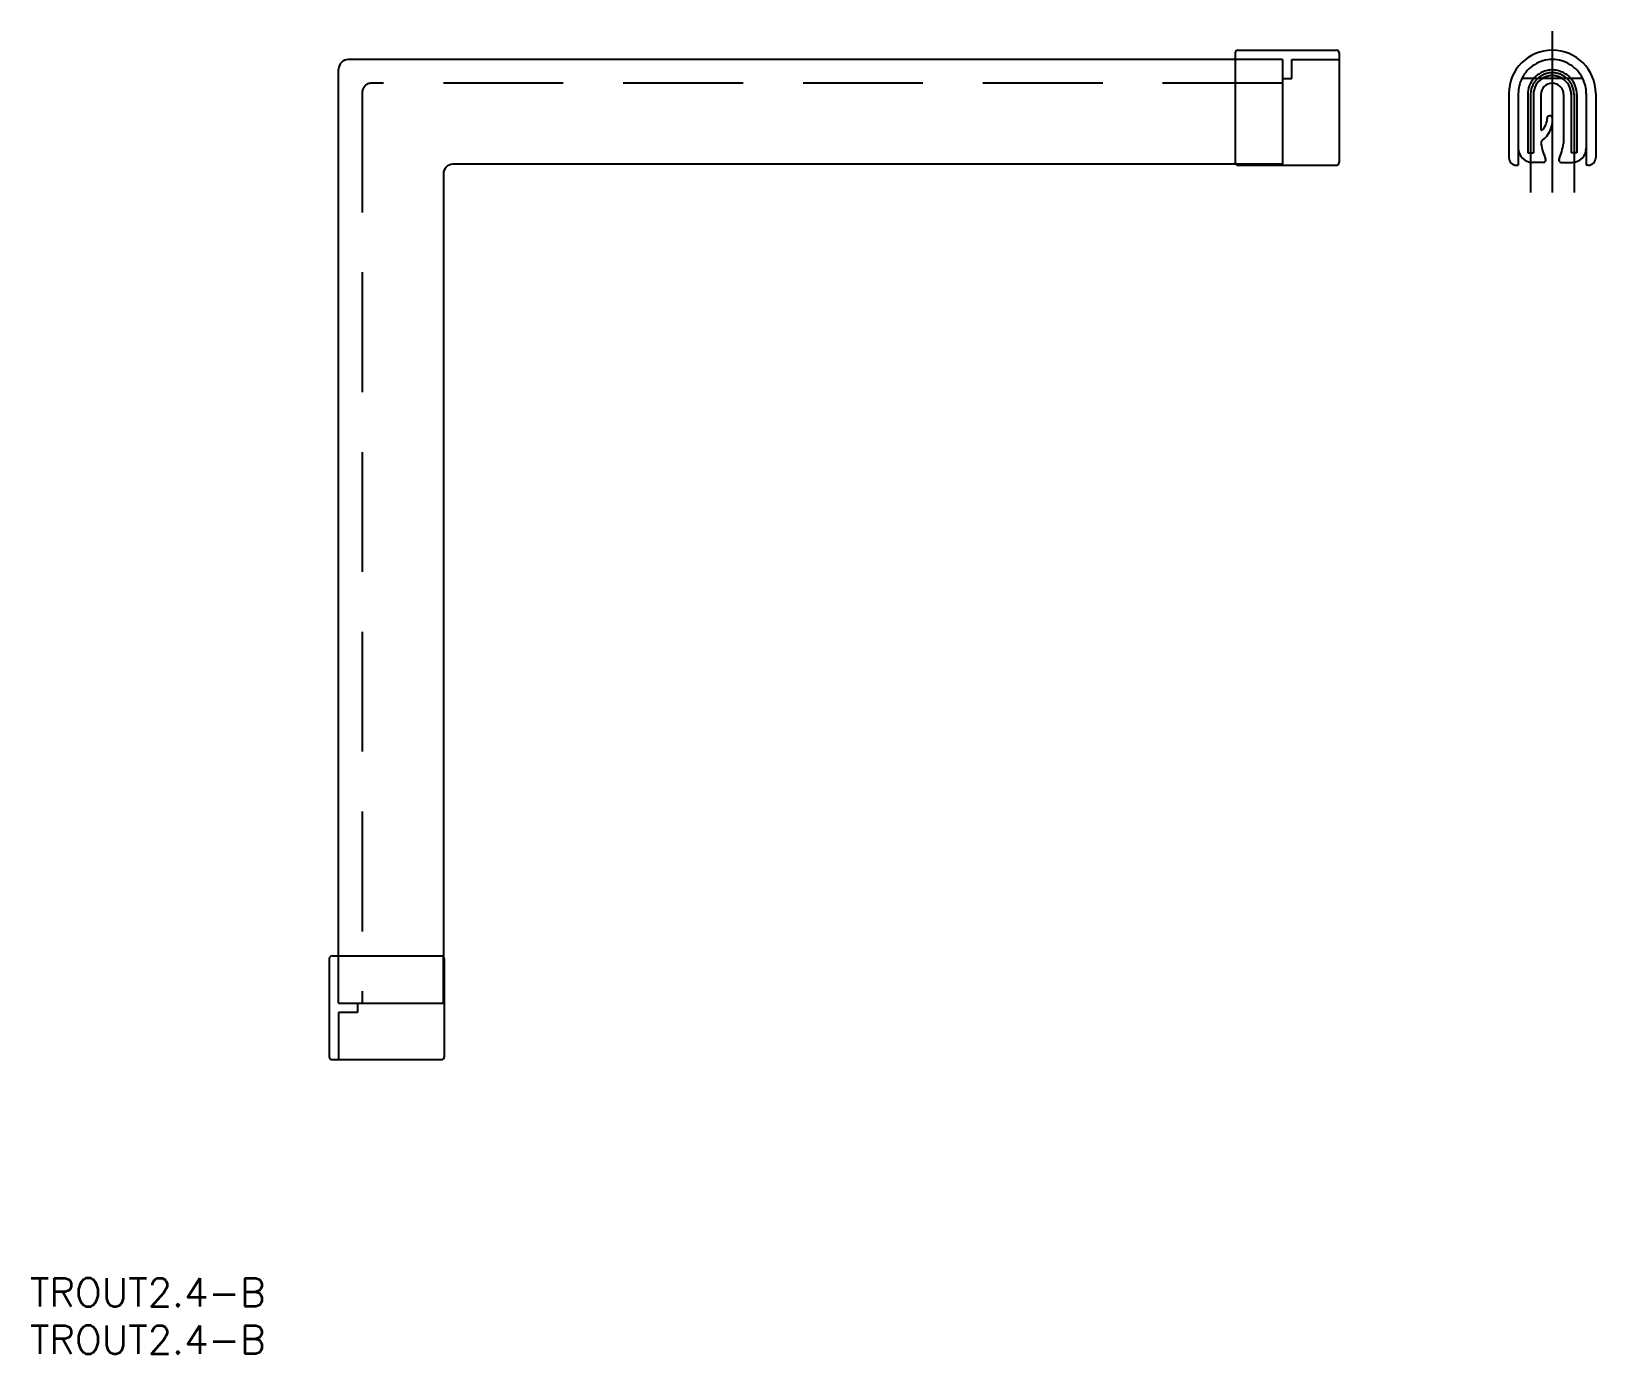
# Model space of a CAD drawing. Extents: x -33 to 133, y -132 to 9.
import ezdxf

# ---------------------------------------------------------------- set-up
doc = ezdxf.new("R2010")
doc.units = 0
doc.linetypes.add('CENTER', pattern=[50.8, 31.75, -6.35, 6.35, -6.35])
doc.linetypes.add('DASHED', pattern=[19.05, 12.7, -6.35])
doc.layers.get('0').update_dxf_attribs({"linetype": 'CONTINUOUS'})
doc.layers.add('CENTER', color=1, linetype='CENTER')
doc.styles.get("Standard").update_dxf_attribs({"font": 'txt.shx', "height": 3, "bigfont": 'bigfont.shx'})

# ---------------------------------------------------------------- blocks, each defined once
blk = doc.blocks.new('*U11')
at = {"color": 7, "linetype": 'CONTINUOUS'}
blk.add_text('TROUT2.4-B', height=3, dxfattribs=at).set_placement((-32.69, -126.62))
blk = doc.blocks.new('*U12')
at = {"color": 7, "linetype": 'CONTINUOUS'}
blk.add_text('TROUT2.4-B', height=3, dxfattribs=at).set_placement((-32.69, -131.62))

msp = doc.modelspace()

# ---------------------------------------------------------------- linework, layer by layer
at = {"color": 7, "linetype": 'CONTINUOUS'}
for p, q in [((95, 5.55), (1, 5.55)), ((95, 6.25), (95, -5.35)), ((95.3, 6.55), (105.7, 6.55)), ((106, 6.25), (106, -5.35)), ((0, -89.45), (0, 4.55)), ((0, -89.45), (0, 4.55)), ((131.8, 3.55), (125.35, 3.55)), ((123.98, 1.95), (123.98, -4.85)), ((124.98, 1.95), (124.98, -5.65)), ((124.98, 1.95), (124.98, -3.85)), ((125.98, 1.85), (125.98, -4.35)), ((126.58, 1.85), (126.58, -4.35)), ((127.38, 1.85), (127.38, -1.9)), ((129.78, 1.85), (129.78, -3.35)), ((129.78, 1.85), (129.78, -1.9)), ((130.58, 1.85), (130.58, -4.35)), ((131.18, 1.85), (131.18, -4.35)), ((132.18, 1.95), (132.18, -5.65)), ((132.18, 1.95), (132.18, -5.05)), ((133.18, 1.95), (133.18, -4.85)), ((125.98, -4.35), (126.58, -4.35)), ((131.18, -4.35), (130.58, -4.35)), ((11.1, -6.55), (11.1, -89.45)), ((95, -5.55), (12.1, -5.55)), ((95.3, -5.65), (105.7, -5.65)), ((124.78, -5.65), (124.98, -5.65)), ((127.65, -5.35), (126.48, -5.35)), ((129.51, -5.35), (130.68, -5.35)), ((132.38, -5.65), (132.18, -5.65)), ((-0.7, -89.45), (10.9, -89.45)), ((-1, -89.75), (-1, -100.15)), ((11.2, -89.75), (11.2, -100.15)), ((-0.7, -100.45), (10.9, -100.45))]:
    msp.add_line(p, q, dxfattribs=at)
at = {"color": 3, "linetype": 'DASHED'}
for p, q in [((100, 5.55), (95, 5.55)), ((100, 5.55), (100, -5.55)), ((100, 5.55), (100, -5.55)), ((101, 3.55), (101, 5.55)), ((101, 5.55), (106, 5.55)), ((100, 3.55), (101, 3.55)), ((2.5, 2.05), (2.5, -94.45)), ((100, 3.05), (3.5, 3.05)), ((100, -3.55), (100, -5.55)), ((100, -5.55), (95, -5.55)), ((0, -94.45), (0, -89.45)), ((11.1, -94.45), (11.1, -89.45)), ((2, -94.45), (2, -95.45)), ((9.1, -94.45), (11.1, -94.45)), ((0, -95.45), (0, -100.45)), ((2, -95.45), (0, -95.45))]:
    msp.add_line(p, q, dxfattribs=at)
at = {"color": 5, "linetype": 'CONTINUOUS'}
msp.add_line((0, -94.45), (11.1, -94.45), dxfattribs=at)
at = {"color": 3, "linetype": 'CONTINUOUS'}
msp.add_line((0, -94.45), (11.1, -94.45), dxfattribs=at)
msp.add_line((0, -94.45), (11.1, -94.45), dxfattribs=at)
at = {"color": 7, "linetype": 'CONTINUOUS'}
for centre, radius, start, end in [((1, 4.55), 1, 90, 180), ((95.3, 6.25), 0.3, 90, 180), ((105.7, 6.25), 0.3, 0, 90), ((128.58, 1.95), 4.6, 0, 180), ((128.58, 1.95), 3.6, 153.6122, 180), ((128.58, 1.85), 2.6, 139.1678, 180), ((128.58, 1.85), 2, 121.7883, 180), ((128.58, 1.85), 2, 0, 58.2117), ((128.58, 1.85), 2.6, 0, 40.8322), ((128.58, 1.95), 3.6, 0, 26.3878), ((128.58, 1.85), 1.2, 0, 180), ((126.39, -0.7), 1.64, 311.3127, 0.1474), ((125.95, -0.87), 2.65, 305.7039, 4.314), ((128.31, -0.69), 0.285, 4.314, 180.1474), ((127.43, -1.9), 0.05, 180, 324.3348), ((127.88, -3.35), 0.5, 139.2849, 180), ((124.78, -4.85), 0.8, 180, 270), ((126.48, -3.85), 1.5, 180, 270), ((135.82, -1.8), 8.58, 190.4295, 201.8952), ((121.34, -1.8), 8.58, 338.1048, 349.5705), ((130.68, -3.85), 1.5, 270, 360), ((132.38, -4.85), 0.8, 270, 0), ((12.1, -6.55), 1, 90, 180), ((95.3, -5.35), 0.3, 180, 270), ((105.7, -5.35), 0.3, 270, 0), ((127.63, -5.1), 0.25, 274.532, 24.7029), ((129.53, -5.1), 0.25, 155.2971, 265.468), ((-0.7, -89.75), 0.3, 90, 180), ((10.9, -89.75), 0.3, 0, 90), ((-0.7, -100.15), 0.3, 180, 270), ((10.9, -100.15), 0.3, 270, 0)]:
    msp.add_arc(centre, radius, start, end, dxfattribs=at)
at = {"color": 3, "linetype": 'DASHED'}
for centre, radius, start, end in [((128.58, 1.95), 3.6, 26.3878, 153.6122), ((128.58, 1.85), 2.6, 90, 139.1678), ((128.58, 1.85), 2, 90, 121.7883), ((128.58, 1.85), 2.6, 40.8322, 90), ((128.58, 1.85), 2, 58.2117, 90), ((3.5, 2.05), 1, 90, 180)]:
    msp.add_arc(centre, radius, start, end, dxfattribs=at)
at = {"layer": 'CENTER', "color": 1, "linetype": 'CENTER'}
for p, q in [((128.58, 8.55), (128.58, -8.55)), ((126.28, 1.85), (126.28, -8.55)), ((130.88, 1.85), (130.88, -8.55))]:
    msp.add_line(p, q, dxfattribs=at)
for start, end in [(132.3426, 180), (90, 132.3426), (47.6574, 90), (0, 47.6574)]:
    msp.add_arc((128.58, 1.85), 2.3, start, end, dxfattribs=at)

# ---------------------------------------------------------------- block references
at = {"color": 7, "linetype": 'CONTINUOUS'}
for name in ['*U11', '*U12']:
    msp.add_blockref(name, (0, 0), dxfattribs=at)

doc.saveas('drawing.dxf')
